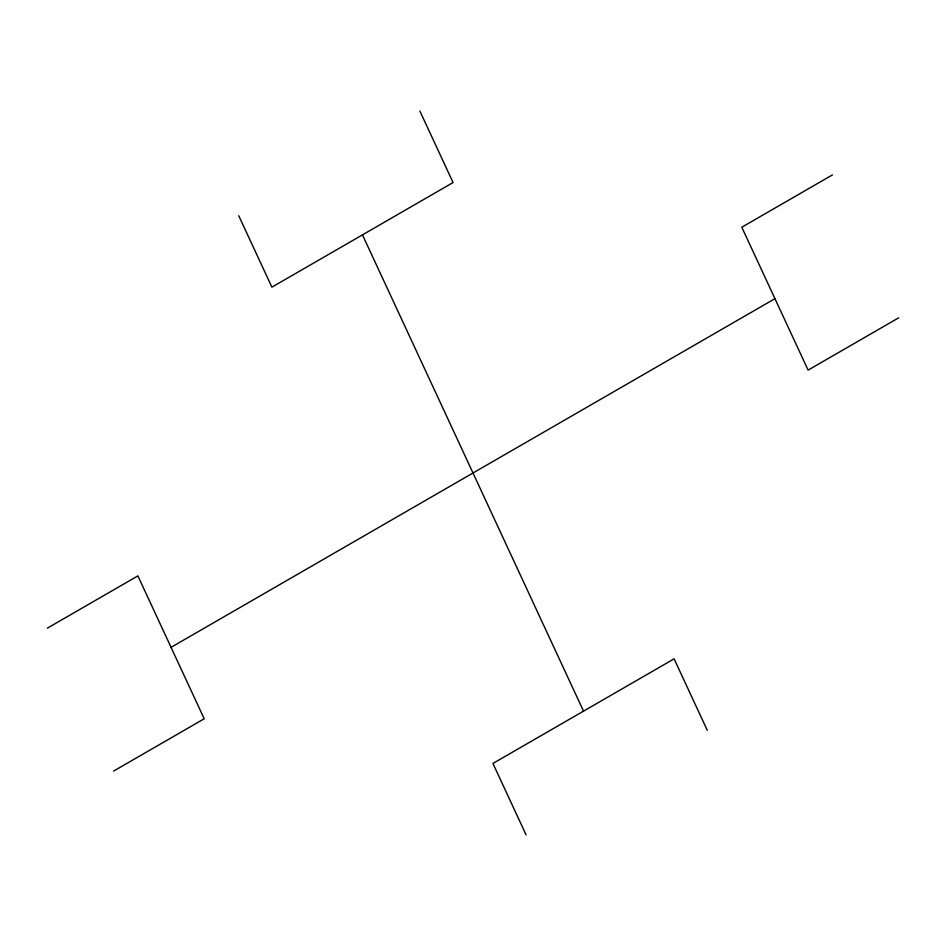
<?xml version="1.0" encoding="UTF-8"?>
<svg xmlns="http://www.w3.org/2000/svg" width="946" height="946" viewBox="0 0 946 946"><rect width="100%" height="100%" fill="white"/><g stroke="black" fill="none" stroke-linecap="round" stroke-linejoin="round"><path stroke-width="1.42" d="M47.3 628.191L137.891 575.889L204.206 718.771L113.615 771.073M832.385 174.927L741.794 227.229L808.109 370.111L898.7 317.809M171.049 647.336L774.951 298.664M419.906 111.12L453.063 182.554L271.892 287.158L238.735 215.712M707.265 730.288L674.108 658.842L492.937 763.446L526.094 834.88M362.472 234.856L583.528 711.144"/></g></svg>
